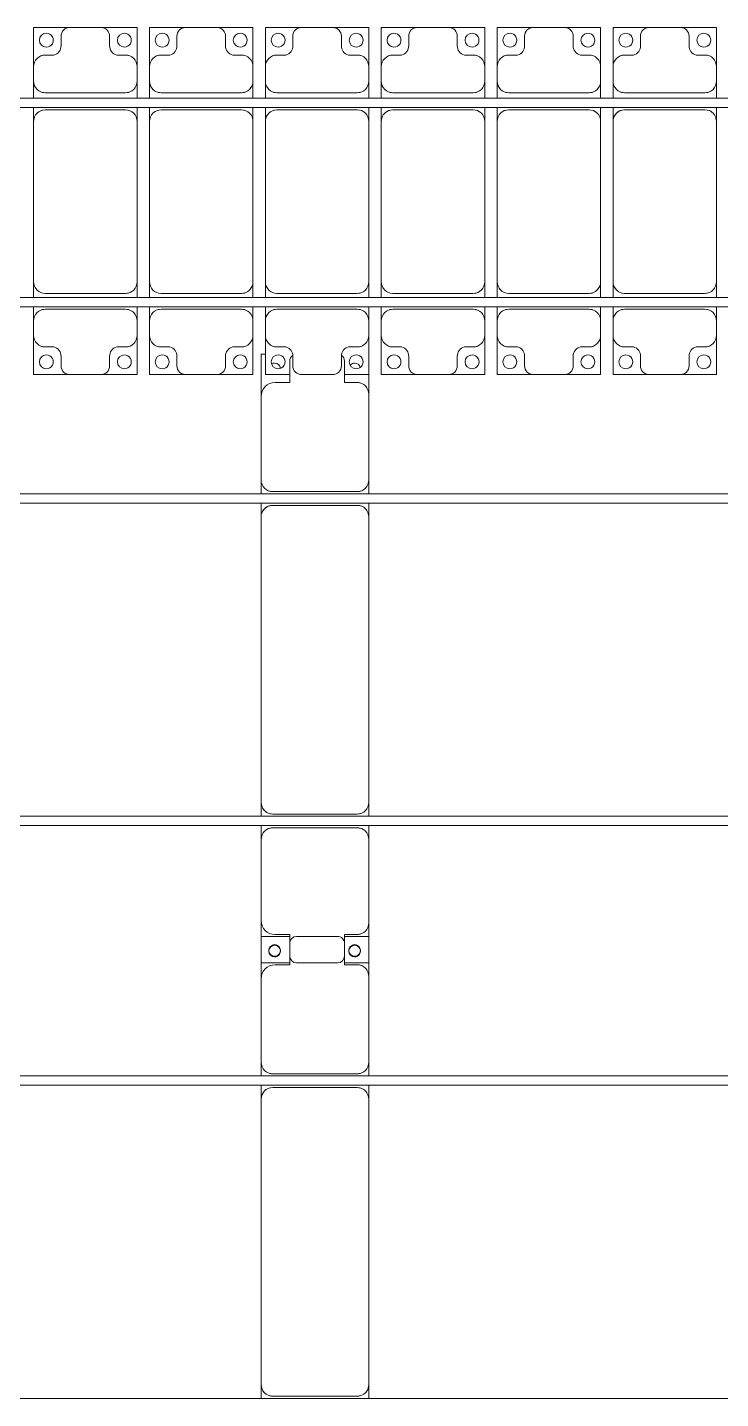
# Model space of a CAD drawing. Header units: millimetres. Extents: x -201615 to 10595, y 61217 to 115919.
# Drawn here: x -133125 to -130134, y 102841 to 108753 of the extents above; entities that cross this region are included whole.
import ezdxf

# ---------------------------------------------------------------- set-up
doc = ezdxf.new("R2010")
doc.units = ezdxf.units.MM
doc.layers.add('A-GENM', color=13, linetype='Continuous', lineweight=9)
doc.layers.add('S-BEAM', color=12, linetype='Continuous', lineweight=9)

# ---------------------------------------------------------------- blocks, each defined once
blk = doc.blocks.new('Dai phaodi lai - DẢI PHAO ĐI LẠI-38152-BỐ TRÍ KHUNG KẾT CẤU BÈ PIN 03')
at = {"layer": 'A-GENM', "color": 7}
for p, q in [((60776.8, 748.4), (60933.1, 748.4)), ((60776.8, 579.3), (60776.8, 748.4)), ((60895.1, 710.4), (60895.1, 670.7)), ((61066.9, 748.4), (60933.1, 748.4)), ((61066.9, 748.4), (61223.2, 748.4)), ((61104.9, 670.7), (61104.9, 710.4)), ((61223.2, 748.4), (61223.2, 579.3)), ((61276.8, 748.4), (61433.1, 748.4)), ((61276.8, 579.3), (61276.8, 748.4)), ((61395.1, 710.4), (61395.1, 670.7)), ((61566.9, 748.4), (61433.1, 748.4)), ((61566.9, 748.4), (61723.2, 748.4)), ((61604.9, 670.7), (61604.9, 710.4)), ((61723.2, 748.4), (61723.2, 579.3)), ((61776.8, 748.4), (61933.1, 748.4)), ((61776.8, 579.3), (61776.8, 748.4)), ((61895.1, 710.4), (61895.1, 670.7)), ((62066.9, 748.4), (61933.1, 748.4)), ((62066.9, 748.4), (62223.2, 748.4)), ((62104.9, 670.7), (62104.9, 710.4)), ((62223.2, 748.4), (62223.2, 579.3)), ((62276.8, 748.4), (62433.1, 748.4)), ((62276.8, 579.3), (62276.8, 748.4)), ((62395.1, 710.4), (62395.1, 670.7)), ((62566.9, 748.4), (62433.1, 748.4)), ((62566.9, 748.4), (62723.2, 748.4)), ((62604.9, 670.7), (62604.9, 710.4)), ((62723.2, 748.4), (62723.2, 579.3)), ((62776.8, 748.4), (62933.1, 748.4)), ((62776.8, 579.3), (62776.8, 748.4)), ((62895.1, 710.4), (62895.1, 670.7)), ((63066.9, 748.4), (62933.1, 748.4)), ((63066.9, 748.4), (63223.2, 748.4)), ((63104.9, 670.7), (63104.9, 710.4)), ((63223.2, 748.4), (63223.2, 579.3)), ((63276.8, 748.4), (63433.1, 748.4)), ((63276.8, 579.3), (63276.8, 748.4)), ((63395.1, 710.4), (63395.1, 670.7)), ((63566.9, 748.4), (63433.1, 748.4)), ((63566.9, 748.4), (63723.2, 748.4)), ((63604.9, 670.7), (63604.9, 710.4)), ((63723.2, 748.4), (63723.2, 579.3)), ((60864.3, 629.3), (60826.8, 629.3)), ((61173.2, 629.3), (61135.7, 629.3)), ((61364.3, 629.3), (61326.8, 629.3)), ((61673.2, 629.3), (61635.7, 629.3)), ((61864.3, 629.3), (61826.8, 629.3)), ((62173.2, 629.3), (62135.7, 629.3)), ((62364.3, 629.3), (62326.8, 629.3)), ((62673.2, 629.3), (62635.7, 629.3)), ((62864.3, 629.3), (62826.8, 629.3)), ((63173.2, 629.3), (63135.7, 629.3)), ((63364.3, 629.3), (63326.8, 629.3)), ((63673.2, 629.3), (63635.7, 629.3)), ((60776.8, 579.3), (60776.8, 516.7)), ((61223.2, 516.7), (61223.2, 579.3)), ((61276.8, 579.3), (61276.8, 516.7)), ((61723.2, 516.7), (61723.2, 579.3)), ((61776.8, 579.3), (61776.8, 516.7)), ((62223.2, 516.7), (62223.2, 579.3)), ((62276.8, 579.3), (62276.8, 516.7)), ((62723.2, 516.7), (62723.2, 579.3)), ((62776.8, 579.3), (62776.8, 516.7)), ((63223.2, 516.7), (63223.2, 579.3)), ((63276.8, 579.3), (63276.8, 516.7)), ((63723.2, 516.7), (63723.2, 579.3)), ((60776.8, 443.3), (60776.8, 516.7)), ((61223.2, 516.7), (61223.2, 443.3)), ((61276.8, 443.3), (61276.8, 516.7)), ((61723.2, 516.7), (61723.2, 443.3)), ((61776.8, 443.3), (61776.8, 516.7)), ((62223.2, 516.7), (62223.2, 443.3)), ((62276.8, 443.3), (62276.8, 516.7)), ((62723.2, 516.7), (62723.2, 443.3)), ((62776.8, 443.3), (62776.8, 516.7)), ((63223.2, 516.7), (63223.2, 443.3)), ((63276.8, 443.3), (63276.8, 516.7)), ((63723.2, 516.7), (63723.2, 443.3)), ((60826.8, 466.7), (61173.2, 466.7)), ((61326.8, 466.7), (61673.2, 466.7)), ((61826.8, 466.7), (62173.2, 466.7)), ((62326.8, 466.7), (62673.2, 466.7)), ((62826.8, 466.7), (63173.2, 466.7)), ((63326.8, 466.7), (63673.2, 466.7)), ((60776.8, 343.3), (60776.8, 403.3)), ((61173.2, 393.3), (60826.8, 393.3)), ((61223.2, 403.3), (61223.2, 343.3)), ((61276.8, 343.3), (61276.8, 403.3)), ((61673.2, 393.3), (61326.8, 393.3)), ((61723.2, 403.3), (61723.2, 343.3)), ((61776.8, 343.3), (61776.8, 403.3)), ((62173.2, 393.3), (61826.8, 393.3)), ((62223.2, 403.3), (62223.2, 343.3)), ((62276.8, 343.3), (62276.8, 403.3)), ((62673.2, 393.3), (62326.8, 393.3)), ((62723.2, 403.3), (62723.2, 343.3)), ((62776.8, 343.3), (62776.8, 403.3)), ((63173.2, 393.3), (62826.8, 393.3)), ((63223.2, 403.3), (63223.2, 343.3)), ((63276.8, 343.3), (63276.8, 403.3)), ((63673.2, 393.3), (63326.8, 393.3)), ((63723.2, 403.3), (63723.2, 343.3)), ((60776.8, 343.3), (60776.8, -348.3)), ((61223.2, -348.3), (61223.2, 343.3)), ((61276.8, 343.3), (61276.8, -348.3)), ((61723.2, -348.3), (61723.2, 343.3)), ((61776.8, 343.3), (61776.8, -348.3)), ((62223.2, -348.3), (62223.2, 343.3)), ((62276.8, 343.3), (62276.8, -348.3)), ((62723.2, -348.3), (62723.2, 343.3)), ((62776.8, 343.3), (62776.8, -348.3)), ((63223.2, -348.3), (63223.2, 343.3)), ((63276.8, 343.3), (63276.8, -348.3)), ((63723.2, -348.3), (63723.2, 343.3)), ((60776.8, -416.7), (60776.8, -348.3)), ((61223.2, -348.3), (61223.2, -416.7)), ((61276.8, -416.7), (61276.8, -348.3)), ((61723.2, -348.3), (61723.2, -416.7)), ((61776.8, -416.7), (61776.8, -348.3)), ((62223.2, -348.3), (62223.2, -416.7)), ((62276.8, -416.7), (62276.8, -348.3)), ((62723.2, -348.3), (62723.2, -416.7)), ((62776.8, -416.7), (62776.8, -348.3)), ((63223.2, -348.3), (63223.2, -416.7)), ((63276.8, -416.7), (63276.8, -348.3)), ((63723.2, -348.3), (63723.2, -416.7)), ((60826.8, -398.3), (61173.2, -398.3)), ((61326.8, -398.3), (61673.2, -398.3)), ((61826.8, -398.3), (62173.2, -398.3)), ((62326.8, -398.3), (62673.2, -398.3)), ((62826.8, -398.3), (63173.2, -398.3)), ((63326.8, -398.3), (63673.2, -398.3)), ((60776.8, -516.7), (60776.8, -456.7)), ((61173.2, -466.7), (60826.8, -466.7)), ((61223.2, -456.7), (61223.2, -516.7)), ((61276.8, -516.7), (61276.8, -456.7)), ((61673.2, -466.7), (61326.8, -466.7)), ((61723.2, -456.7), (61723.2, -516.7)), ((61776.8, -516.7), (61776.8, -456.7)), ((62173.2, -466.7), (61826.8, -466.7)), ((62223.2, -456.7), (62223.2, -516.7)), ((62276.8, -516.7), (62276.8, -456.7)), ((62673.2, -466.7), (62326.8, -466.7)), ((62723.2, -456.7), (62723.2, -516.7)), ((62776.8, -516.7), (62776.8, -456.7)), ((63173.2, -466.7), (62826.8, -466.7)), ((63223.2, -456.7), (63223.2, -516.7)), ((63276.8, -516.7), (63276.8, -456.7)), ((63673.2, -466.7), (63326.8, -466.7)), ((63723.2, -456.7), (63723.2, -516.7)), ((60776.8, -516.7), (60776.8, -579.3)), ((61223.2, -579.3), (61223.2, -516.7)), ((61276.8, -516.7), (61276.8, -579.3)), ((61723.2, -579.3), (61723.2, -516.7)), ((61776.8, -516.7), (61776.8, -579.3)), ((62223.2, -579.3), (62223.2, -516.7)), ((62276.8, -516.7), (62276.8, -579.3)), ((62723.2, -579.3), (62723.2, -516.7)), ((62776.8, -516.7), (62776.8, -579.3)), ((63223.2, -579.3), (63223.2, -516.7)), ((63276.8, -516.7), (63276.8, -579.3)), ((63723.2, -579.3), (63723.2, -516.7)), ((60776.8, -748.4), (60776.8, -579.3)), ((61223.2, -579.3), (61223.2, -748.4)), ((61276.8, -748.4), (61276.8, -579.3)), ((61723.2, -579.3), (61723.2, -748.4)), ((61776.8, -748.4), (61776.8, -579.3)), ((62223.2, -579.3), (62223.2, -748.4)), ((62276.8, -748.4), (62276.8, -579.3)), ((62723.2, -579.3), (62723.2, -748.4)), ((62776.8, -748.4), (62776.8, -579.3)), ((63223.2, -579.3), (63223.2, -748.4)), ((63276.8, -748.4), (63276.8, -579.3)), ((63723.2, -579.3), (63723.2, -748.4)), ((60826.8, -629.3), (60864.3, -629.3)), ((61135.7, -629.3), (61173.2, -629.3)), ((61326.8, -629.3), (61364.3, -629.3)), ((61635.7, -629.3), (61673.2, -629.3)), ((61826.8, -629.3), (61864.3, -629.3)), ((62135.7, -629.3), (62173.2, -629.3)), ((62326.8, -629.3), (62364.3, -629.3)), ((62635.7, -629.3), (62673.2, -629.3)), ((62826.8, -629.3), (62864.3, -629.3)), ((63135.7, -629.3), (63173.2, -629.3)), ((63326.8, -629.3), (63364.3, -629.3)), ((63635.7, -629.3), (63673.2, -629.3)), ((60895.1, -670.7), (60895.1, -710.4)), ((61104.9, -710.4), (61104.9, -670.7)), ((61395.1, -670.7), (61395.1, -710.4)), ((61604.9, -710.4), (61604.9, -670.7)), ((61895.1, -670.7), (61895.1, -710.4)), ((62104.9, -710.4), (62104.9, -670.7)), ((62395.1, -670.7), (62395.1, -710.4)), ((62604.9, -710.4), (62604.9, -670.7)), ((62895.1, -670.7), (62895.1, -710.4)), ((63104.9, -710.4), (63104.9, -670.7)), ((63395.1, -670.7), (63395.1, -710.4)), ((63604.9, -710.4), (63604.9, -670.7)), ((60933.1, -748.4), (60776.8, -748.4)), ((60933.1, -748.4), (61066.9, -748.4)), ((61223.2, -748.4), (61066.9, -748.4)), ((61433.1, -748.4), (61276.8, -748.4)), ((61433.1, -748.4), (61566.9, -748.4)), ((61723.2, -748.4), (61566.9, -748.4)), ((61881.6, -748.4), (61776.8, -748.4)), ((61933.1, -748.4), (62066.9, -748.4)), ((62223.2, -748.4), (62118, -748.4)), ((62433.1, -748.4), (62276.8, -748.4)), ((62433.1, -748.4), (62566.9, -748.4)), ((62723.2, -748.4), (62566.9, -748.4)), ((62933.1, -748.4), (62776.8, -748.4)), ((62933.1, -748.4), (63066.9, -748.4)), ((63223.2, -748.4), (63066.9, -748.4)), ((63433.1, -748.4), (63276.8, -748.4)), ((63433.1, -748.4), (63566.9, -748.4)), ((63723.2, -748.4), (63566.9, -748.4))]:
    blk.add_line(p, q, dxfattribs=at)
for centre, radius, start, end in [((60831.6, 693.3), 30, 90, 270), ((60831.6, 693.3), 30, 270, 90), ((60933.1, 710.4), 38, 90, 180), ((60933.1, 710.4), 38, 90, 120), ((61066.9, 710.4), 38, 0, 90), ((61066.9, 710.4), 38, 60, 90), ((61168.4, 693.3), 30, 90, 270), ((61168.4, 693.3), 30, 270, 90), ((61331.6, 693.3), 30, 90, 270), ((61331.6, 693.3), 30, 270, 90), ((61433.1, 710.4), 38, 90, 180), ((61433.1, 710.4), 38, 90, 120), ((61566.9, 710.4), 38, 0, 90), ((61566.9, 710.4), 38, 60, 90), ((61668.4, 693.3), 30, 90, 270), ((61668.4, 693.3), 30, 270, 90), ((61831.6, 693.3), 30, 90, 270), ((61831.6, 693.3), 30, 270, 90), ((61933.1, 710.4), 38, 90, 180), ((61933.1, 710.4), 38, 90, 120), ((62066.9, 710.4), 38, 360, 90), ((62066.9, 710.4), 38, 60, 90), ((62168.4, 693.3), 30, 90, 270), ((62168.4, 693.3), 30, 270, 90), ((62331.6, 693.3), 30, 90, 270), ((62331.6, 693.3), 30, 270, 90), ((62433.1, 710.4), 38, 90, 180), ((62433.1, 710.4), 38, 90, 120), ((62566.9, 710.4), 38, 0, 90), ((62566.9, 710.4), 38, 60, 90), ((62668.4, 693.3), 30, 90, 270), ((62668.4, 693.3), 30, 270, 90), ((62831.6, 693.3), 30, 90, 270), ((62831.6, 693.3), 30, 270, 90), ((62933.1, 710.4), 38, 90, 180), ((62933.1, 710.4), 38, 90, 120), ((63066.9, 710.4), 38, 0, 90), ((63066.9, 710.4), 38, 60, 90), ((63168.4, 693.3), 30, 90, 270), ((63168.4, 693.3), 30, 270, 90), ((63331.6, 693.3), 30, 90, 270), ((63331.6, 693.3), 30, 270, 90), ((63433.1, 710.4), 38, 90, 180), ((63433.1, 710.4), 38, 90, 120), ((63566.9, 710.4), 38, 0, 90), ((63566.9, 710.4), 38, 60, 90), ((63668.4, 693.3), 30, 90, 270), ((63668.4, 693.3), 30, 270, 90), ((60855.2, 668.2), 40, 283.18854, 3.50807), ((61144.8, 668.2), 40, 176.49193, 256.81146), ((61355.2, 668.2), 40, 283.18854, 3.50807), ((61644.8, 668.2), 40, 176.49193, 256.81146), ((61855.2, 668.2), 40, 283.18854, 3.50807), ((62144.8, 668.2), 40, 176.49193, 256.81146), ((62355.2, 668.2), 40, 283.18854, 3.50807), ((62644.8, 668.2), 40, 176.49193, 256.81146), ((62855.2, 668.2), 40, 283.18854, 3.50807), ((63144.8, 668.2), 40, 176.49193, 256.81146), ((63355.2, 668.2), 40, 283.18854, 3.50807), ((63644.8, 668.2), 40, 176.49193, 256.81146), ((60826.8, 579.3), 50, 90, 180), ((60826.8, 579.3), 50, 90, 120), ((61173.2, 579.3), 50, 0, 90), ((61173.2, 579.3), 50, 60, 90), ((61326.8, 579.3), 50, 90, 180), ((61326.8, 579.3), 50, 90, 120), ((61673.2, 579.3), 50, 0, 90), ((61673.2, 579.3), 50, 60, 90), ((61826.8, 579.3), 50, 90, 180), ((61826.8, 579.3), 50, 90, 120), ((62173.2, 579.3), 50, 0, 90), ((62173.2, 579.3), 50, 60, 90), ((62326.8, 579.3), 50, 90, 180), ((62326.8, 579.3), 50, 90, 120), ((62673.2, 579.3), 50, 0, 90), ((62673.2, 579.3), 50, 60, 90), ((62826.8, 579.3), 50, 90, 180), ((62826.8, 579.3), 50, 90, 120), ((63173.2, 579.3), 50, 0, 90), ((63173.2, 579.3), 50, 60, 90), ((63326.8, 579.3), 50, 90, 180), ((63326.8, 579.3), 50, 90, 120), ((63673.2, 579.3), 50, 0, 90), ((63673.2, 579.3), 50, 60, 90), ((60826.8, 516.7), 50, 180, 270), ((60826.8, 516.7), 50, 240, 270), ((61173.2, 516.7), 50, 270, 0), ((61173.2, 516.7), 50, 270, 300), ((61326.8, 516.7), 50, 180, 270), ((61326.8, 516.7), 50, 240, 270), ((61673.2, 516.7), 50, 270, 360), ((61673.2, 516.7), 50, 270, 300), ((61826.8, 516.7), 50, 180, 270), ((61826.8, 516.7), 50, 240, 270), ((62173.2, 516.7), 50, 270, 0), ((62173.2, 516.7), 50, 270, 300), ((62326.8, 516.7), 50, 180, 270), ((62326.8, 516.7), 50, 240, 270), ((62673.2, 516.7), 50, 270, 0), ((62673.2, 516.7), 50, 270, 300), ((62826.8, 516.7), 50, 180, 270), ((62826.8, 516.7), 50, 240, 270), ((63173.2, 516.7), 50, 270, 360), ((63173.2, 516.7), 50, 270, 300), ((63326.8, 516.7), 50, 180, 270), ((63326.8, 516.7), 50, 240, 270), ((63673.2, 516.7), 50, 270, 0), ((63673.2, 516.7), 50, 270, 300), ((60826.8, 343.3), 50, 90, 180), ((60826.8, 343.3), 50, 150, 180), ((60826.8, 343.3), 50, 105, 135), ((61173.2, 343.3), 50, 360, 90), ((61173.2, 343.3), 50, 45, 75), ((61326.8, 343.3), 50, 90, 180), ((61326.8, 343.3), 50, 150, 180), ((61326.8, 343.3), 50, 105, 135), ((61673.2, 343.3), 50, 0, 90), ((61673.2, 343.3), 50, 45, 75), ((61826.8, 343.3), 50, 90, 180), ((61826.8, 343.3), 50, 150, 180), ((61826.8, 343.3), 50, 105, 135), ((62173.2, 343.3), 50, 0, 90), ((62173.2, 343.3), 50, 45, 75), ((62326.8, 343.3), 50, 90, 180), ((62326.8, 343.3), 50, 150, 180), ((62326.8, 343.3), 50, 105, 135), ((62673.2, 343.3), 50, 0, 90), ((62673.2, 343.3), 50, 45, 75), ((62826.8, 343.3), 50, 90, 180), ((62826.8, 343.3), 50, 150, 180), ((62826.8, 343.3), 50, 105, 135), ((63173.2, 343.3), 50, 360, 90), ((63173.2, 343.3), 50, 45, 75), ((63326.8, 343.3), 50, 90, 180), ((63326.8, 343.3), 50, 150, 180), ((63326.8, 343.3), 50, 105, 135), ((63673.2, 343.3), 50, 0, 90), ((63673.2, 343.3), 50, 45, 75), ((60826.8, -348.3), 50, 180, 270), ((61173.2, -348.3), 50, 270, 360), ((61326.8, -348.3), 50, 180, 270), ((61673.2, -348.3), 50, 270, 360), ((61826.8, -348.3), 50, 180, 270), ((62173.2, -348.3), 50, 270, 360), ((62326.8, -348.3), 50, 180, 270), ((62673.2, -348.3), 50, 270, 360), ((62826.8, -348.3), 50, 180, 270), ((63173.2, -348.3), 50, 270, 360), ((63326.8, -348.3), 50, 180, 270), ((63673.2, -348.3), 50, 270, 360), ((60826.8, -348.3), 50, 195, 225), ((61173.2, -348.3), 50, 270, 300), ((61173.2, -348.3), 50, 315, 345), ((61326.8, -348.3), 50, 195, 225), ((61673.2, -348.3), 50, 270, 300), ((61673.2, -348.3), 50, 315, 345), ((61826.8, -348.3), 50, 195, 225), ((62173.2, -348.3), 50, 270, 300), ((62173.2, -348.3), 50, 315, 345), ((62326.8, -348.3), 50, 195, 225), ((62673.2, -348.3), 50, 270, 300), ((62673.2, -348.3), 50, 315, 345), ((62826.8, -348.3), 50, 195, 225), ((63173.2, -348.3), 50, 270, 300), ((63173.2, -348.3), 50, 315, 345), ((63326.8, -348.3), 50, 195, 225), ((63673.2, -348.3), 50, 270, 300), ((63673.2, -348.3), 50, 315, 345), ((60826.8, -516.7), 50, 90, 180), ((60826.8, -516.7), 50, 90, 120), ((61173.2, -516.7), 50, 0, 90), ((61173.2, -516.7), 50, 60, 90), ((61326.8, -516.7), 50, 90, 180), ((61326.8, -516.7), 50, 90, 120), ((61673.2, -516.7), 50, 360, 90), ((61673.2, -516.7), 50, 60, 90), ((61826.8, -516.7), 50, 90, 180), ((61826.8, -516.7), 50, 90, 120), ((62173.2, -516.7), 50, 360, 90), ((62173.2, -516.7), 50, 60, 90), ((62326.8, -516.7), 50, 90, 180), ((62326.8, -516.7), 50, 90, 120), ((62673.2, -516.7), 50, 360, 90), ((62673.2, -516.7), 50, 60, 90), ((62826.8, -516.7), 50, 90, 180), ((62826.8, -516.7), 50, 90, 120), ((63173.2, -516.7), 50, 360, 90), ((63173.2, -516.7), 50, 60, 90), ((63326.8, -516.7), 50, 90, 180), ((63326.8, -516.7), 50, 90, 120), ((63673.2, -516.7), 50, 0, 90), ((63673.2, -516.7), 50, 60, 90), ((60826.8, -579.3), 50, 180, 270), ((61173.2, -579.3), 50, 270, 360), ((61326.8, -579.3), 50, 180, 270), ((61673.2, -579.3), 50, 270, 360), ((61826.8, -579.3), 50, 180, 270), ((62173.2, -579.3), 50, 270, 360), ((62326.8, -579.3), 50, 180, 270), ((62673.2, -579.3), 50, 270, 360), ((62826.8, -579.3), 50, 180, 270), ((63173.2, -579.3), 50, 270, 360), ((63326.8, -579.3), 50, 180, 270), ((63673.2, -579.3), 50, 270, 360), ((60826.8, -579.3), 50, 240, 270), ((60855.2, -668.2), 40, 356.49193, 76.81146), ((61144.8, -668.2), 40, 103.18854, 183.50807), ((61173.2, -579.3), 50, 270, 300), ((61326.8, -579.3), 50, 240, 270), ((61355.2, -668.2), 40, 356.49193, 76.81146), ((61644.8, -668.2), 40, 103.18854, 183.50807), ((61673.2, -579.3), 50, 270, 300), ((61826.8, -579.3), 50, 240, 270), ((61855.2, -668.2), 40, 356.49193, 76.81146), ((62144.8, -668.2), 40, 103.18854, 183.50807), ((62173.2, -579.3), 50, 270, 300), ((62326.8, -579.3), 50, 240, 270), ((62355.2, -668.2), 40, 356.49193, 76.81146), ((62644.8, -668.2), 40, 103.18854, 183.50807), ((62673.2, -579.3), 50, 270, 300), ((62826.8, -579.3), 50, 240, 270), ((62855.2, -668.2), 40, 356.49193, 76.81146), ((63144.8, -668.2), 40, 103.18854, 183.50807), ((63173.2, -579.3), 50, 270, 300), ((63326.8, -579.3), 50, 240, 270), ((63355.2, -668.2), 40, 356.49193, 76.81146), ((63644.8, -668.2), 40, 103.18854, 183.50807), ((63673.2, -579.3), 50, 270, 300), ((60831.6, -693.3), 30, 90, 270), ((60831.6, -693.3), 30, 270, 90), ((61168.4, -693.3), 30, 90, 270), ((61168.4, -693.3), 30, 270, 90), ((61331.6, -693.3), 30, 90, 270), ((61331.6, -693.3), 30, 270, 90), ((61668.4, -693.3), 30, 90, 270), ((61668.4, -693.3), 30, 270, 90), ((61831.6, -693.3), 30, 90, 270), ((61831.6, -693.3), 30, 270, 90), ((62168.4, -693.3), 30, 90, 270), ((62168.4, -693.3), 30, 270, 90), ((62331.6, -693.3), 30, 90, 270), ((62331.6, -693.3), 30, 270, 90), ((62668.4, -693.3), 30, 90, 270), ((62668.4, -693.3), 30, 270, 90), ((62831.6, -693.3), 30, 90, 270), ((62831.6, -693.3), 30, 270, 90), ((63168.4, -693.3), 30, 90, 270), ((63168.4, -693.3), 30, 270, 90), ((63331.6, -693.3), 30, 90, 270), ((63331.6, -693.3), 30, 270, 90), ((63668.4, -693.3), 30, 90, 270), ((63668.4, -693.3), 30, 270, 90), ((60933.1, -710.4), 38, 180, 270), ((60933.1, -710.4), 38, 240, 270), ((61066.9, -710.4), 38, 270, 360), ((61066.9, -710.4), 38, 270, 300), ((61433.1, -710.4), 38, 180, 270), ((61433.1, -710.4), 38, 240, 270), ((61566.9, -710.4), 38, 270, 0), ((61566.9, -710.4), 38, 270, 300), ((61933.1, -710.4), 38, 180, 270), ((62066.9, -710.4), 38, 270, 360), ((62433.1, -710.4), 38, 180, 270), ((62433.1, -710.4), 38, 240, 270), ((62566.9, -710.4), 38, 270, 360), ((62566.9, -710.4), 38, 270, 300), ((62933.1, -710.4), 38, 180, 270), ((62933.1, -710.4), 38, 240, 270), ((63066.9, -710.4), 38, 270, 360), ((63066.9, -710.4), 38, 270, 300), ((63433.1, -710.4), 38, 180, 270), ((63433.1, -710.4), 38, 240, 270), ((63566.9, -710.4), 38, 270, 0), ((63566.9, -710.4), 38, 270, 300)]:
    blk.add_arc(centre, radius, start, end, dxfattribs=at)
blk = doc.blocks.new('Dai phao do pin - DẢI PHAO ĐỠ PIN-V7-BỐ TRÍ KHUNG KẾT CẤU BÈ PIN 03')
at = {"layer": 'A-GENM', "color": 7}
for p, q in [((29440.3, 241.6), (29499.7, 241.6)), ((30730.3, 241.6), (29499.7, 241.6)), ((30730.3, 241.6), (30790.3, 241.6)), ((30830.3, 241.6), (30889.7, 241.6)), ((31249.7, 241.6), (30889.7, 241.6)), ((31249.7, 241.6), (31432.2, 241.6)), ((31317.8, 241.6), (31500.3, 241.6)), ((31317.8, 118.2), (31317.8, 241.6)), ((31432.2, 241.6), (31432.2, 118.2)), ((31850.3, 241.6), (31500.3, 241.6)), ((31850.3, 241.6), (31910.3, 241.6)), ((31950.3, 241.6), (32009.7, 241.6)), ((33240.3, 241.6), (32009.7, 241.6)), ((33240.3, 241.6), (33300.3, 241.6)), ((33340.3, 241.6), (33399.7, 241.6)), ((33759.7, 241.6), (33399.7, 241.6)), ((33759.7, 241.6), (33942.2, 241.6)), ((33942.2, 241.6), (33942.2, 223.1)), ((29449.7, 191.6), (29449.7, -173.4)), ((30780.3, -173.4), (30780.3, 191.6)), ((30839.7, 191.6), (30839.7, -173.4)), ((31309.7, 118.2), (31309.7, 181.6)), ((31440.3, 181.6), (31440.3, 118.2)), ((31900.3, -173.4), (31900.3, 191.6)), ((31959.7, 191.6), (31959.7, -173.4)), ((33290.3, -173.4), (33290.3, 191.6)), ((33349.7, 191.6), (33349.7, -173.4)), ((33819.7, 118.2), (33819.7, 181.6)), ((31402.2, 118.2), (31309.7, 118.2)), ((31440.3, 118.2), (31347.8, 118.2)), ((33912.2, 118.2), (33819.7, 118.2)), ((31317.8, 88.2), (31317.8, -88.2)), ((31432.2, -88.2), (31432.2, 88.2)), ((31309.7, -173.4), (31309.7, -118.2)), ((31309.7, -118.2), (31402.2, -118.2)), ((31317.8, -223.4), (31317.8, -118.2)), ((31347.8, -118.2), (31440.3, -118.2)), ((31432.2, -118.2), (31432.2, -223.4)), ((31440.3, -118.2), (31440.3, -173.4)), ((33819.7, -173.4), (33819.7, -118.2)), ((33819.7, -118.2), (33912.2, -118.2)), ((29499.7, -223.4), (29440.3, -223.4)), ((29499.7, -223.4), (30730.3, -223.4)), ((30790.3, -223.4), (30730.3, -223.4)), ((30889.7, -223.4), (30830.3, -223.4)), ((30889.7, -223.4), (31259.7, -223.4)), ((31432.2, -223.4), (31259.7, -223.4)), ((31490.3, -223.4), (31317.8, -223.4)), ((31490.3, -223.4), (31850.3, -223.4)), ((31910.3, -223.4), (31850.3, -223.4)), ((32009.7, -223.4), (31950.3, -223.4)), ((32009.7, -223.4), (33240.3, -223.4)), ((33300.3, -223.4), (33240.3, -223.4)), ((33399.7, -223.4), (33340.3, -223.4)), ((33399.7, -223.4), (33769.7, -223.4)), ((33854, -223.4), (33769.7, -223.4))]:
    blk.add_line(p, q, dxfattribs=at)
for centre, radius, start, end in [((29499.7, 191.6), 50, 90, 180), ((30730.3, 191.6), 50, 360, 90), ((30730.3, 191.6), 50, 15, 75), ((30889.7, 191.6), 50, 90, 180), ((31249.7, 181.6), 60, 360, 90), ((31500.3, 181.6), 60, 90, 180), ((31850.3, 191.6), 50, 360, 90), ((32009.7, 191.6), 50, 90, 180), ((33240.3, 191.6), 50, 360, 90), ((33240.3, 191.6), 50, 15, 75), ((33399.7, 191.6), 50, 90, 180), ((33759.7, 181.6), 60, 360, 90), ((29499.7, 191.6), 50, 120, 180), ((30889.7, 191.6), 50, 150, 180), ((31368.6, 183.2), 25, 360, 180), ((31368.6, 183.2), 25, 180, 0), ((31371.4, 183.2), 25, 0, 180), ((31371.4, 183.2), 25, 180, 360), ((31850.3, 191.6), 50, 360, 30), ((32009.7, 191.6), 50, 120, 180), ((33399.7, 191.6), 50, 150, 180), ((33878.6, 183.2), 25, 275.38345, 0), ((33878.6, 183.2), 25, 360, 30), ((31347.8, 88.2), 30, 90, 180), ((31402.2, 88.2), 30, 0, 90), ((33912.2, 88.2), 30, 34.32608, 90), ((31347.8, -88.2), 30, 180, 270), ((31402.2, -88.2), 30, 270, 360), ((33912.2, -88.2), 30, 270, 324.82922), ((29499.7, -173.4), 50, 180, 270), ((29499.7, -173.4), 50, 180, 210), ((30730.3, -173.4), 50, 270, 360), ((30730.3, -173.4), 50, 330, 360), ((30889.7, -173.4), 50, 180, 270), ((30889.7, -173.4), 50, 180, 210), ((31259.7, -173.4), 50, 270, 360), ((31259.7, -173.4), 50, 330, 0), ((31368.6, -161.8), 25, 360, 180), ((31368.6, -161.8), 25, 180, 0), ((31371.4, -161.8), 25, 360, 180), ((31371.4, -161.8), 25, 180, 0), ((31490.3, -173.4), 50, 180, 270), ((31490.3, -173.4), 50, 180, 210), ((31850.3, -173.4), 50, 270, 360), ((31850.3, -173.4), 50, 330, 360), ((32009.7, -173.4), 50, 180, 270), ((32009.7, -173.4), 50, 180, 210), ((33240.3, -173.4), 50, 270, 360), ((33240.3, -173.4), 50, 330, 360), ((33399.7, -173.4), 50, 180, 270), ((33399.7, -173.4), 50, 180, 210), ((33769.7, -173.4), 50, 270, 0), ((33769.7, -173.4), 50, 330, 0), ((33878.6, -161.8), 25, 285, 0), ((33878.6, -161.8), 25, 0, 45), ((29499.7, -173.4), 50, 225, 255), ((30730.3, -173.4), 50, 285, 315), ((32009.7, -173.4), 50, 225, 255), ((33240.3, -173.4), 50, 285, 315)]:
    blk.add_arc(centre, radius, start, end, dxfattribs=at)
blk = doc.blocks.new('Dầm C52 - Dầm C52-37700-BỐ TRÍ KHUNG KẾT CẤU BÈ PIN 03')
at = {"layer": 'S-BEAM', "color": 1, "lineweight": 18}
for p, q in [((-50562.7, 20), (50562.7, 20)), ((50562.7, -20), (-50562.7, -20))]:
    blk.add_line(p, q, dxfattribs=at)
blk = doc.blocks.new('HOBANMONG_BEPIN 3_rvt-1-BỐ TRÍ KHUNG KẾT CẤU BÈ PIN 03')
at = {"layer": 'A-GENM', "lineweight": 9}
for name, p, rotation in [('Dai phaodi lai - DẢI PHAO ĐI LẠI-38152-BỐ TRÍ KHUNG KẾT CẤU BÈ PIN 03', (-193874.7, 108003.4), 0.0007586094741477002), ('Dai phao do pin - DẢI PHAO ĐỠ PIN-V7-BỐ TRÍ KHUNG KẾT CẤU BÈ PIN 03', (-131874.4, 73401.8), 90.00075860989254)]:
    blk.add_blockref(name, p, dxfattribs=dict(at, rotation=rotation))
at = {"layer": 'S-BEAM', "lineweight": 9, "rotation": 180.0007586094741}
for p in [(-143909.2, 108427.4), (-143909.2, 107567.4), (-143909.2, 106722), (-143909.2, 105332), (-143909.2, 104212), (-143909.2, 102822)]:
    blk.add_blockref('Dầm C52 - Dầm C52-37700-BỐ TRÍ KHUNG KẾT CẤU BÈ PIN 03', p, dxfattribs=at)

msp = doc.modelspace()

# ---------------------------------------------------------------- block references
at = {"lineweight": 5}
msp.add_blockref('HOBANMONG_BEPIN 3_rvt-1-BỐ TRÍ KHUNG KẾT CẤU BÈ PIN 03', (0, 0), dxfattribs=at)

doc.saveas('drawing.dxf')
